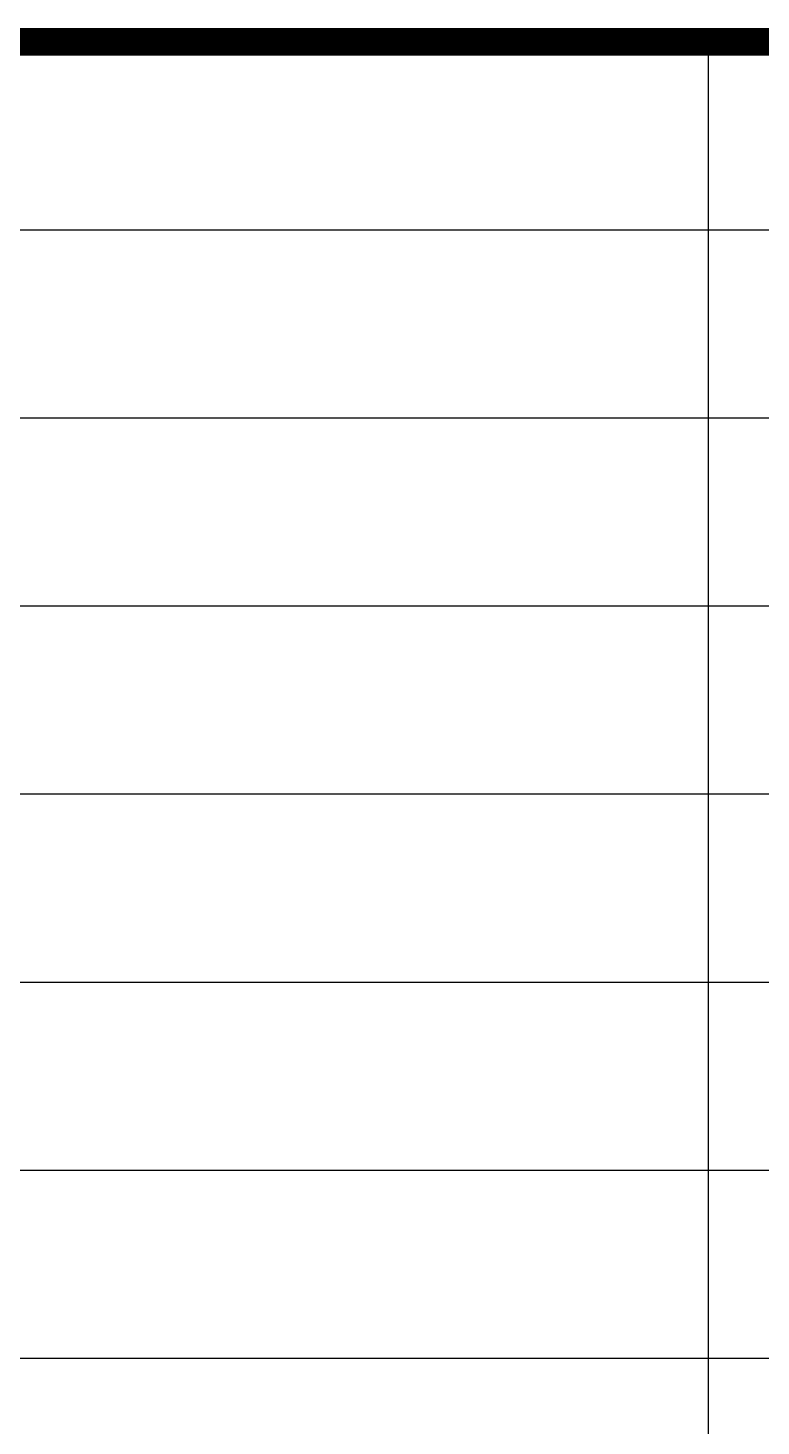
# Model space of a CAD drawing. Header units: millimetres. Extents: x 20 to 410, y 10 to 287.
# Drawn here: x 95.7 to 108.95, y 35.97 to 61.25 of the extents above; entities that cross this region are included whole.
import ezdxf

# ---------------------------------------------------------------- set-up
doc = ezdxf.new("R2010")
doc.units = ezdxf.units.MM
doc.layers.add('DUENN', color=7, linetype='Continuous', lineweight=25)
doc.layers.add('KANTEN', color=7, linetype='Continuous', lineweight=50)

msp = doc.modelspace()

# ---------------------------------------------------------------- linework, layer by layer
at = {"layer": 'DUENN', "lineweight": 25}
for points in [[(108, 10), (108, 61)], [(20, 57.6), (200, 57.6)], [(20, 54.2), (200, 54.2)], [(20, 50.8), (200, 50.8)], [(20, 47.4), (200, 47.4)], [(20, 44), (200, 44)], [(20, 40.6), (200, 40.6)], [(20, 37.2), (200, 37.2)]]:
    msp.add_lwpolyline(points, dxfattribs=at)
at = {"layer": 'KANTEN', "lineweight": 50, "const_width": 0.5}
msp.add_lwpolyline([(20, 10), (200, 10), (200, 61), (20, 61)], close=True, dxfattribs=at)

doc.saveas('drawing.dxf')
